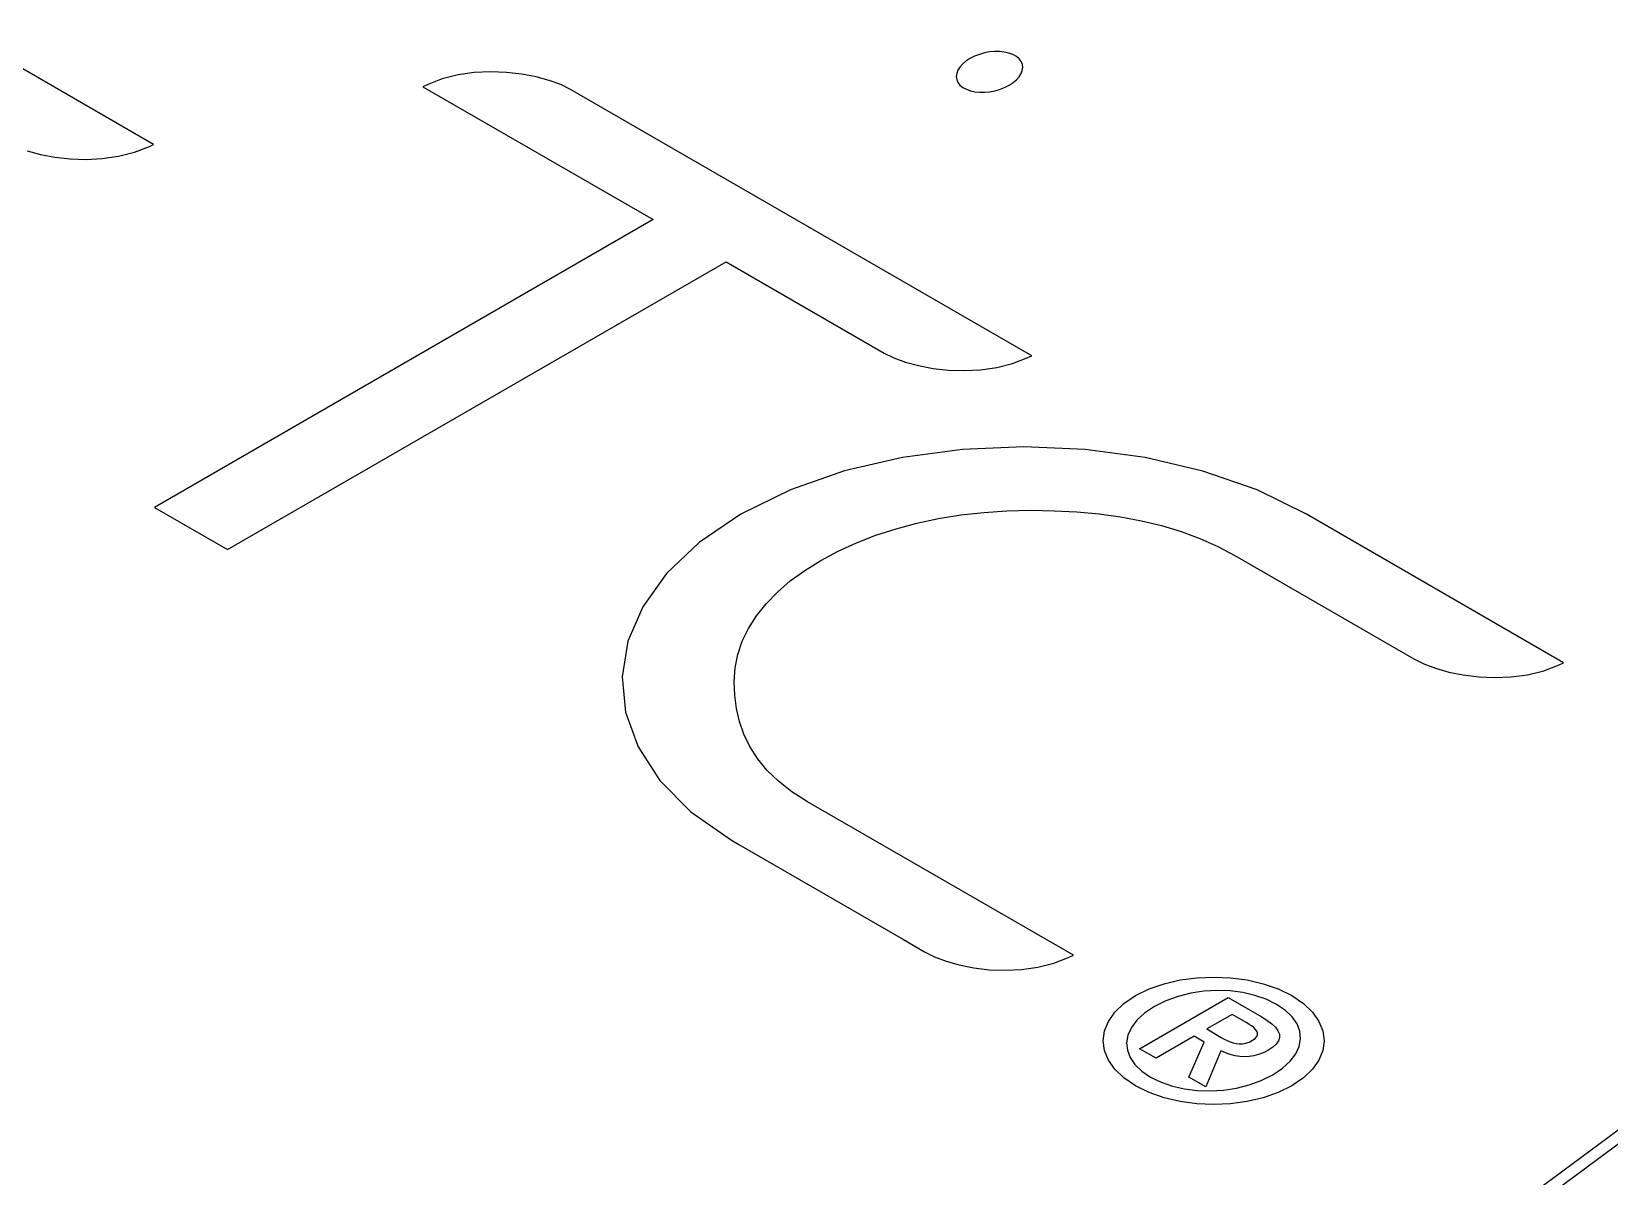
# Model space of a CAD drawing. Header units: inches. Extents: x 0.6 to 61.5, y 0.9 to 41.7.
# Drawn here: x 60.3559 to 60.6503, y 17.4779 to 17.6915 of the extents above; entities that cross this region are included whole.
import ezdxf

# ---------------------------------------------------------------- set-up
doc = ezdxf.new("R2010")
doc.units = ezdxf.units.IN
doc.header["$MEASUREMENT"] = 0
doc.layers.add('ARTWORK', color=2, linetype='Continuous')
doc.layers.add('OBJECT', color=7, linetype='Continuous')

msp = doc.modelspace()

# ---------------------------------------------------------------- linework, layer by layer
at = {"layer": 'ARTWORK'}
for p, q in [((60.37866, 17.67048), (60.29268, 17.72012)), ((60.53096, 17.68651), (60.5302, 17.68601)), ((60.53182, 17.68694), (60.53096, 17.68651)), ((60.53273, 17.68729), (60.53182, 17.68694)), ((60.53367, 17.68756), (60.53273, 17.68729)), ((60.53463, 17.68773), (60.53367, 17.68756)), ((60.53557, 17.68782), (60.53463, 17.68773)), ((60.5365, 17.68781), (60.53557, 17.68782)), ((60.53739, 17.68772), (60.5365, 17.68781)), ((60.53822, 17.68753), (60.53739, 17.68772)), ((60.53897, 17.68726), (60.53822, 17.68753)), ((60.53964, 17.68689), (60.53897, 17.68726)), ((60.54016, 17.68645), (60.53964, 17.68689)), ((60.54054, 17.68595), (60.54016, 17.68645)), ((60.43546, 17.68344), (60.43251, 17.68269)), ((60.43848, 17.68387), (60.43546, 17.68344)), ((60.44151, 17.68402), (60.43848, 17.68387)), ((60.44449, 17.68392), (60.44151, 17.68402)), ((60.44735, 17.6836), (60.44449, 17.68392)), ((60.45004, 17.68309), (60.44735, 17.6836)), ((60.45249, 17.68243), (60.45004, 17.68309)), ((60.5285, 17.68373), (60.52843, 17.68315)), ((60.52843, 17.68315), (60.52851, 17.68259)), ((60.52872, 17.68432), (60.5285, 17.68373)), ((60.52907, 17.6849), (60.52872, 17.68432)), ((60.52957, 17.68547), (60.52907, 17.6849)), ((60.5302, 17.68601), (60.52957, 17.68547)), ((60.53967, 17.68256), (60.54017, 17.68312)), ((60.54017, 17.68312), (60.54053, 17.6837)), ((60.54053, 17.6837), (60.54075, 17.68429)), ((60.54076, 17.68542), (60.54054, 17.68595)), ((60.54075, 17.68429), (60.54083, 17.68486)), ((60.54083, 17.68486), (60.54076, 17.68542)), ((60.42968, 17.68159), (60.42891, 17.68123)), ((60.42891, 17.68123), (60.47186, 17.65644)), ((60.43251, 17.68269), (60.42968, 17.68159)), ((60.45466, 17.68163), (60.45249, 17.68243)), ((60.45646, 17.68074), (60.45466, 17.68163)), ((60.54253, 17.63105), (60.45646, 17.68074)), ((60.52851, 17.68259), (60.52873, 17.68206)), ((60.52873, 17.68206), (60.52911, 17.68156)), ((60.52911, 17.68156), (60.52965, 17.68112)), ((60.52965, 17.68112), (60.53031, 17.68076)), ((60.53031, 17.68076), (60.53106, 17.68048)), ((60.53106, 17.68048), (60.53189, 17.6803)), ((60.53189, 17.6803), (60.53277, 17.68021)), ((60.53277, 17.68021), (60.5337, 17.68021)), ((60.5337, 17.68021), (60.53464, 17.6803)), ((60.53464, 17.6803), (60.53559, 17.68048)), ((60.53559, 17.68048), (60.53652, 17.68074)), ((60.53652, 17.68074), (60.53743, 17.68109)), ((60.53743, 17.68109), (60.53828, 17.68152)), ((60.53828, 17.68152), (60.53904, 17.68202)), ((60.53904, 17.68202), (60.53967, 17.68256)), ((60.35507, 17.66926), (60.35752, 17.66859)), ((60.35752, 17.66859), (60.36021, 17.66809)), ((60.3721, 17.66826), (60.37506, 17.66901)), ((60.37506, 17.66901), (60.37789, 17.6701)), ((60.37789, 17.6701), (60.37866, 17.67048)), ((60.36021, 17.66809), (60.36307, 17.66777)), ((60.36307, 17.66777), (60.36605, 17.66767)), ((60.36605, 17.66767), (60.36908, 17.66782)), ((60.36908, 17.66782), (60.3721, 17.66826)), ((60.47186, 17.65644), (60.37883, 17.60273)), ((60.39246, 17.59486), (60.48549, 17.64857)), ((60.48549, 17.64857), (60.51499, 17.63154)), ((60.51499, 17.63154), (60.51679, 17.63065)), ((60.51679, 17.63065), (60.51895, 17.62985)), ((60.53893, 17.62959), (60.54175, 17.63069)), ((60.54175, 17.63069), (60.54253, 17.63105)), ((60.51895, 17.62985), (60.5214, 17.62919)), ((60.5214, 17.62919), (60.52409, 17.62868)), ((60.52409, 17.62868), (60.52695, 17.62836)), ((60.52695, 17.62836), (60.52993, 17.62826)), ((60.52993, 17.62826), (60.53295, 17.62841)), ((60.53295, 17.62841), (60.53597, 17.62884)), ((60.53597, 17.62884), (60.53893, 17.62959)), ((60.52959, 17.61356), (60.51837, 17.61205)), ((60.54102, 17.61406), (60.52959, 17.61356)), ((60.55245, 17.61356), (60.54102, 17.61406)), ((60.56366, 17.61204), (60.55245, 17.61356)), ((60.5076, 17.60953), (60.49748, 17.606)), ((60.51837, 17.61205), (60.5076, 17.60953)), ((60.57443, 17.60952), (60.56366, 17.61204)), ((60.58455, 17.60599), (60.57443, 17.60952)), ((60.49748, 17.606), (60.48823, 17.60146)), ((60.59379, 17.60146), (60.58455, 17.60599)), ((60.37883, 17.60273), (60.39246, 17.59486)), ((60.48823, 17.60146), (60.48047, 17.5962)), ((60.52513, 17.60064), (60.52929, 17.60132)), ((60.52929, 17.60132), (60.53355, 17.6018)), ((60.53355, 17.6018), (60.53789, 17.6021)), ((60.53789, 17.6021), (60.54229, 17.60219)), ((60.54229, 17.60219), (60.54667, 17.60212)), ((60.54667, 17.60212), (60.55094, 17.6019)), ((60.55094, 17.6019), (60.55508, 17.60151)), ((60.55508, 17.60151), (60.5591, 17.60096)), ((60.5591, 17.60096), (60.56299, 17.60024)), ((60.64174, 17.57374), (60.59379, 17.60146)), ((60.51341, 17.59753), (60.51718, 17.59874)), ((60.51718, 17.59874), (60.52109, 17.59978)), ((60.52109, 17.59978), (60.52513, 17.60064)), ((60.56299, 17.60024), (60.56674, 17.59934)), ((60.56674, 17.59934), (60.57037, 17.59824)), ((60.57037, 17.59824), (60.57386, 17.59695)), ((60.48047, 17.5962), (60.47437, 17.5904)), ((60.50638, 17.59458), (60.50981, 17.59614)), ((60.50981, 17.59614), (60.51341, 17.59753)), ((60.57386, 17.59695), (60.5772, 17.59546)), ((60.5772, 17.59546), (60.58041, 17.59376)), ((60.50016, 17.59098), (60.50315, 17.59285)), ((60.50315, 17.59285), (60.50638, 17.59458)), ((60.58041, 17.59376), (60.61382, 17.57447)), ((60.47437, 17.5904), (60.46992, 17.5842)), ((60.49506, 17.58693), (60.49746, 17.58901)), ((60.49746, 17.58901), (60.50016, 17.59098)), ((60.49295, 17.58475), (60.49506, 17.58693)), ((60.46992, 17.5842), (60.46715, 17.57774)), ((60.49115, 17.5825), (60.49295, 17.58475)), ((60.4885, 17.57776), (60.48966, 17.58016)), ((60.48966, 17.58016), (60.49115, 17.5825)), ((60.46715, 17.57774), (60.46608, 17.57113)), ((60.48766, 17.57531), (60.4885, 17.57776)), ((60.48715, 17.5728), (60.48766, 17.57531)), ((60.61382, 17.57447), (60.61566, 17.57355)), ((60.48698, 17.57026), (60.48715, 17.5728)), ((60.61566, 17.57355), (60.61785, 17.57272)), ((60.61785, 17.57272), (60.62033, 17.57201)), ((60.62033, 17.57201), (60.62303, 17.57146)), ((60.62303, 17.57146), (60.62592, 17.5711)), ((60.63198, 17.57109), (60.63504, 17.5715)), ((60.63504, 17.5715), (60.63804, 17.57225)), ((60.63804, 17.57225), (60.64092, 17.57336)), ((60.64092, 17.57336), (60.64174, 17.57374)), ((60.46608, 17.57113), (60.4667, 17.56452)), ((60.48708, 17.56771), (60.48698, 17.57026)), ((60.62592, 17.5711), (60.62892, 17.57096)), ((60.62892, 17.57096), (60.63198, 17.57109)), ((60.48739, 17.56522), (60.48708, 17.56771)), ((60.4667, 17.56452), (60.46904, 17.55803)), ((60.48795, 17.56278), (60.48739, 17.56522)), ((60.48878, 17.5604), (60.48795, 17.56278)), ((60.4899, 17.55808), (60.48878, 17.5604)), ((60.46904, 17.55803), (60.47311, 17.55179)), ((60.49133, 17.55585), (60.4899, 17.55808)), ((60.4931, 17.55369), (60.49133, 17.55585)), ((60.49523, 17.55163), (60.4931, 17.55369)), ((60.47311, 17.55179), (60.47891, 17.54594)), ((60.49775, 17.54966), (60.49523, 17.55163)), ((60.50067, 17.5478), (60.49775, 17.54966)), ((60.55028, 17.51915), (60.50067, 17.5478)), ((60.47891, 17.54594), (60.48648, 17.5406)), ((60.48648, 17.5406), (60.48783, 17.53979)), ((60.48783, 17.53979), (60.51858, 17.52206)), ((60.51858, 17.52206), (60.52251, 17.51977)), ((60.52251, 17.51977), (60.52435, 17.51886)), ((60.52435, 17.51886), (60.52652, 17.51804)), ((60.54662, 17.51767), (60.5495, 17.51879)), ((60.5495, 17.51879), (60.55028, 17.51915)), ((60.52652, 17.51804), (60.52899, 17.51734)), ((60.52899, 17.51734), (60.53168, 17.5168)), ((60.53168, 17.5168), (60.53455, 17.51646)), ((60.53455, 17.51646), (60.53753, 17.51634)), ((60.53753, 17.51634), (60.54058, 17.51648)), ((60.54058, 17.51648), (60.54363, 17.51691)), ((60.54363, 17.51691), (60.54662, 17.51767)), ((60.56187, 17.51161), (60.56442, 17.51287)), ((60.56442, 17.51287), (60.56721, 17.51384)), ((60.56721, 17.51384), (60.57019, 17.51454)), ((60.57019, 17.51454), (60.57329, 17.51495)), ((60.57463, 17.51243), (60.57219, 17.51206)), ((60.57329, 17.51495), (60.57644, 17.51509)), ((60.57708, 17.51257), (60.57463, 17.51243)), ((60.57644, 17.51509), (60.5796, 17.51495)), ((60.57951, 17.51249), (60.57708, 17.51257)), ((60.58188, 17.51219), (60.57951, 17.51249)), ((60.5796, 17.51495), (60.5827, 17.51454)), ((60.5827, 17.51454), (60.58568, 17.51384)), ((60.58568, 17.51384), (60.58847, 17.51287)), ((60.58847, 17.51287), (60.59102, 17.51161)), ((60.55801, 17.50853), (60.5597, 17.51014)), ((60.5597, 17.51014), (60.56187, 17.51161)), ((60.56263, 17.5017), (60.57915, 17.51124)), ((60.56542, 17.50957), (60.56357, 17.50834)), ((60.56755, 17.51063), (60.56542, 17.50957)), ((60.56982, 17.51146), (60.56755, 17.51063)), ((60.57219, 17.51206), (60.56982, 17.51146)), ((60.57915, 17.51124), (60.58529, 17.50769)), ((60.58414, 17.51167), (60.58188, 17.51219)), ((60.58626, 17.51093), (60.58414, 17.51167)), ((60.58819, 17.50998), (60.58626, 17.51093)), ((60.58984, 17.50886), (60.58819, 17.50998)), ((60.59102, 17.51161), (60.59319, 17.51014)), ((60.59319, 17.51014), (60.59488, 17.50853)), ((60.55608, 17.50502), (60.55681, 17.50681)), ((60.55681, 17.50681), (60.55801, 17.50853)), ((60.56213, 17.50702), (60.5611, 17.50565)), ((60.56357, 17.50834), (60.56213, 17.50702)), ((60.57988, 17.50812), (60.57516, 17.50539)), ((60.58263, 17.50653), (60.57988, 17.50812)), ((60.58309, 17.50625), (60.58263, 17.50653)), ((60.58529, 17.50769), (60.58638, 17.50701)), ((60.58638, 17.50701), (60.58728, 17.50635)), ((60.59112, 17.50764), (60.58984, 17.50886)), ((60.59202, 17.50633), (60.59112, 17.50764)), ((60.59488, 17.50853), (60.59609, 17.50681)), ((60.59609, 17.50681), (60.59681, 17.50502)), ((60.55584, 17.5032), (60.55608, 17.50502)), ((60.56046, 17.50425), (60.56021, 17.50283)), ((60.5611, 17.50565), (60.56046, 17.50425)), ((60.57282, 17.50404), (60.5657, 17.49993)), ((60.57468, 17.50296), (60.57282, 17.50404)), ((60.57516, 17.50539), (60.57787, 17.50383)), ((60.57787, 17.50383), (60.57842, 17.50352)), ((60.57842, 17.50352), (60.57896, 17.50324)), ((60.58353, 17.50595), (60.58309, 17.50625)), ((60.58392, 17.50564), (60.58353, 17.50595)), ((60.58372, 17.50328), (60.58421, 17.50362)), ((60.58425, 17.50532), (60.58392, 17.50564)), ((60.58421, 17.50362), (60.58451, 17.50397)), ((60.58449, 17.50499), (60.58425, 17.50532)), ((60.58463, 17.50465), (60.58449, 17.50499)), ((60.58451, 17.50397), (60.58464, 17.50431)), ((60.58464, 17.50431), (60.58463, 17.50465)), ((60.58728, 17.50635), (60.58797, 17.5057)), ((60.58797, 17.5057), (60.58845, 17.50506)), ((60.58845, 17.50506), (60.58872, 17.50443)), ((60.58876, 17.5038), (60.58857, 17.50319)), ((60.58872, 17.50443), (60.58876, 17.5038)), ((60.59254, 17.50497), (60.59202, 17.50633)), ((60.59243, 17.50215), (60.59268, 17.50356)), ((60.59268, 17.50356), (60.59254, 17.50497)), ((60.59681, 17.50502), (60.59706, 17.50319)), ((60.55608, 17.50137), (60.55584, 17.5032)), ((60.5568, 17.49958), (60.55608, 17.50137)), ((60.56021, 17.50283), (60.56035, 17.50143)), ((60.56035, 17.50143), (60.56087, 17.50006)), ((60.5657, 17.49993), (60.56263, 17.5017)), ((60.57183, 17.49638), (60.57468, 17.50296)), ((60.57779, 17.5013), (60.57498, 17.49457)), ((60.57867, 17.50091), (60.57779, 17.5013)), ((60.57956, 17.50061), (60.57867, 17.50091)), ((60.57896, 17.50324), (60.57952, 17.503)), ((60.57952, 17.503), (60.58008, 17.50281)), ((60.58044, 17.50038), (60.57956, 17.50061)), ((60.58008, 17.50281), (60.58065, 17.50268)), ((60.58065, 17.50268), (60.58123, 17.50262)), ((60.58123, 17.50262), (60.58182, 17.50264)), ((60.58182, 17.50264), (60.58244, 17.50275)), ((60.58244, 17.50275), (60.58307, 17.50296)), ((60.58307, 17.50296), (60.58372, 17.50328)), ((60.58484, 17.5006), (60.58397, 17.50037)), ((60.5857, 17.50093), (60.58484, 17.5006)), ((60.58655, 17.50137), (60.5857, 17.50093)), ((60.58747, 17.50197), (60.58655, 17.50137)), ((60.58814, 17.50258), (60.58747, 17.50197)), ((60.58857, 17.50319), (60.58814, 17.50258)), ((60.59075, 17.49937), (60.59179, 17.50074)), ((60.59179, 17.50074), (60.59243, 17.50215)), ((60.59682, 17.50137), (60.59609, 17.49958)), ((60.59706, 17.50319), (60.59682, 17.50137)), ((60.55801, 17.49786), (60.5568, 17.49958)), ((60.55969, 17.49625), (60.55801, 17.49786)), ((60.56087, 17.50006), (60.56177, 17.49876)), ((60.56177, 17.49876), (60.56305, 17.49753)), ((60.58133, 17.50024), (60.58044, 17.50038)), ((60.58221, 17.50019), (60.58133, 17.50024)), ((60.58309, 17.50023), (60.58221, 17.50019)), ((60.58397, 17.50037), (60.58309, 17.50023)), ((60.58747, 17.49683), (60.58932, 17.49806)), ((60.58932, 17.49806), (60.59075, 17.49937)), ((60.59489, 17.49786), (60.5932, 17.49625)), ((60.59609, 17.49958), (60.59489, 17.49786)), ((60.56186, 17.49478), (60.55969, 17.49625)), ((60.56442, 17.49353), (60.56186, 17.49478)), ((60.56305, 17.49753), (60.56469, 17.49642)), ((60.56469, 17.49642), (60.56663, 17.49546)), ((60.56663, 17.49546), (60.56875, 17.49473)), ((60.56875, 17.49473), (60.57102, 17.49421)), ((60.57498, 17.49457), (60.57183, 17.49638)), ((60.5807, 17.49434), (60.58307, 17.49494)), ((60.58307, 17.49494), (60.58534, 17.49577)), ((60.58534, 17.49577), (60.58747, 17.49683)), ((60.59104, 17.49477), (60.58849, 17.49352)), ((60.5932, 17.49625), (60.59104, 17.49477)), ((60.56721, 17.49255), (60.56442, 17.49353)), ((60.57019, 17.49185), (60.56721, 17.49255)), ((60.57329, 17.49144), (60.57019, 17.49185)), ((60.57102, 17.49421), (60.57338, 17.4939)), ((60.57338, 17.4939), (60.57581, 17.49382)), ((60.57581, 17.49382), (60.57826, 17.49397)), ((60.57826, 17.49397), (60.5807, 17.49434)), ((60.58271, 17.49185), (60.57961, 17.49144)), ((60.58569, 17.49255), (60.58271, 17.49185)), ((60.58849, 17.49352), (60.58569, 17.49255)), ((60.57645, 17.4913), (60.57329, 17.49144)), ((60.57961, 17.49144), (60.57645, 17.4913))]:
    msp.add_line(p, q, dxfattribs=at)
at = {"layer": 'OBJECT'}
for p, q in [((55.10507, 13.38162), (61.1676, 17.86534)), ((55.09108, 13.37388), (61.13766, 17.84581))]:
    msp.add_line(p, q, dxfattribs=at)

doc.saveas('drawing.dxf')
